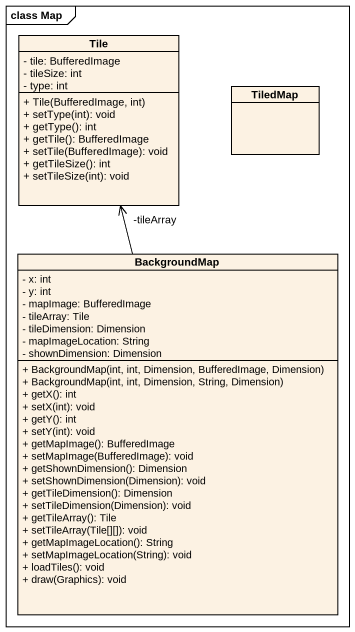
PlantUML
@startuml
mainframe class Map
hide circle
hide empty members
skinparam classAttributeIconSize 0
class Tile {
  - tile: BufferedImage
  - tileSize: int
  - type: int
  + Tile(BufferedImage, int)
  + setType(int): void
  + getType(): int
  + getTile(): BufferedImage
  + setTile(BufferedImage): void
  + getTileSize(): int
  + setTileSize(int): void
}
class TiledMap
class BackgroundMap {
  - x: int
  - y: int
  - mapImage: BufferedImage
  - tileArray: Tile
  - tileDimension: Dimension
  - mapImageLocation: String
  - shownDimension: Dimension
  + BackgroundMap(int, int, Dimension, BufferedImage, Dimension)
  + BackgroundMap(int, int, Dimension, String, Dimension)
  + getX(): int
  + setX(int): void
  + getY(): int
  + setY(int): void
  + getMapImage(): BufferedImage
  + setMapImage(BufferedImage): void
  + getShownDimension(): Dimension
  + setShownDimension(Dimension): void
  + getTileDimension(): Dimension
  + setTileDimension(Dimension): void
  + getTileArray(): Tile
  + setTileArray(Tile[][]): void
  + getMapImageLocation(): String
  + setMapImageLocation(String): void
  + loadTiles(): void
  + draw(Graphics): void
}
BackgroundMap -up-> "-tileArray" Tile
@enduml
